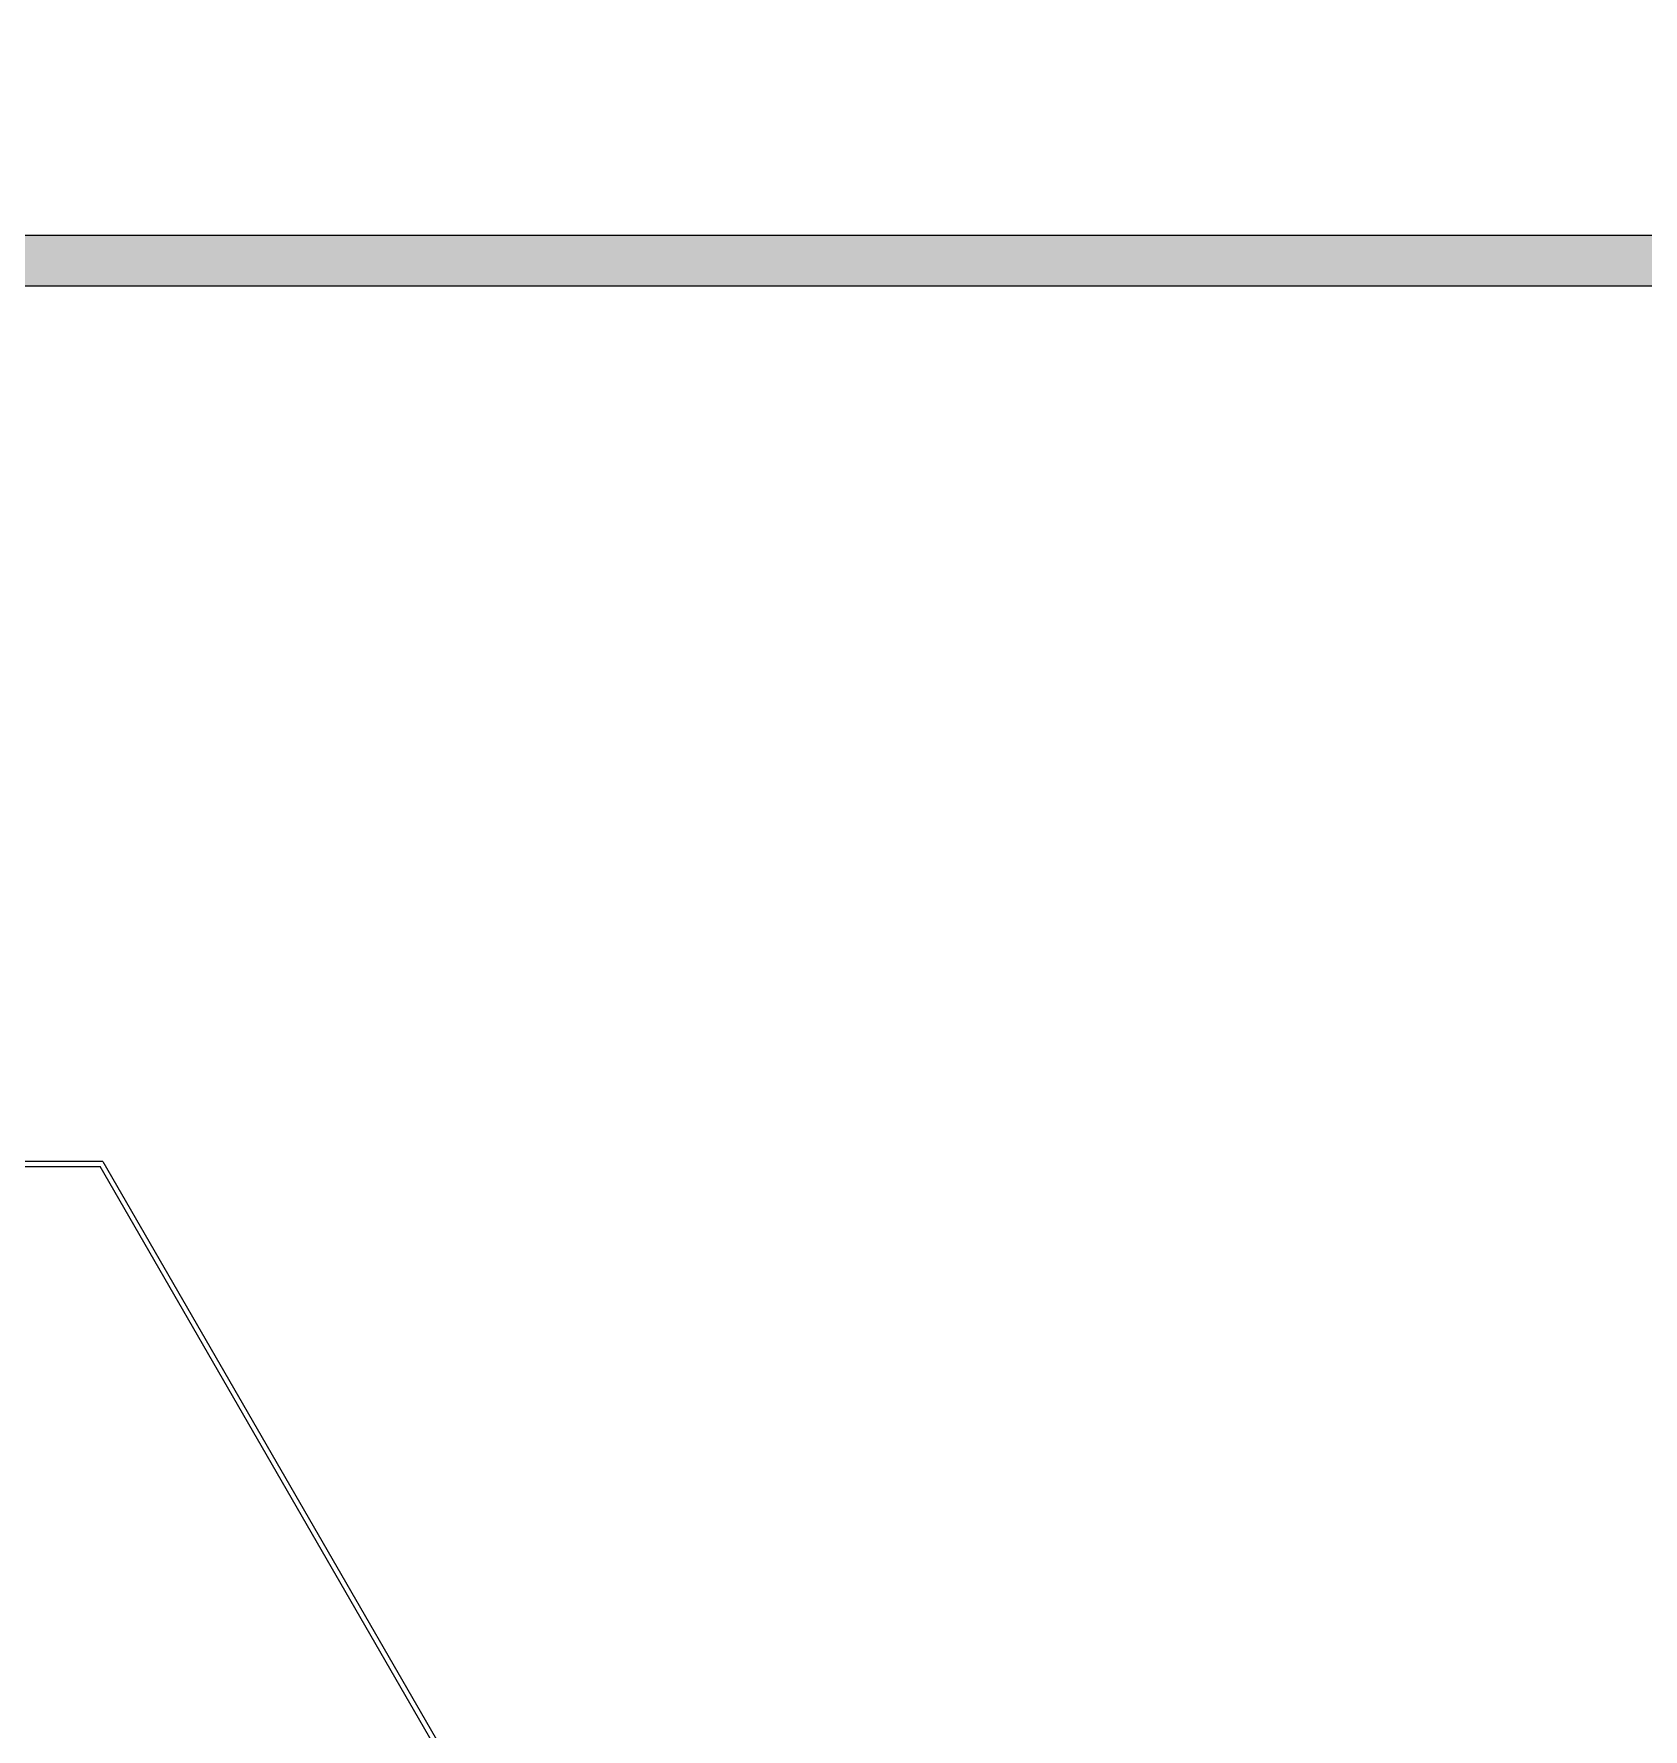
# Model space of a CAD drawing. Header units: inches. Extents: x 734146 to 834146, y 204695 to 304695.
# Drawn here: x 797954 to 801116, y 236583 to 239913 of the extents above; entities that cross this region are included whole.
import ezdxf

# ---------------------------------------------------------------- set-up
doc = ezdxf.new("R2010")
doc.units = ezdxf.units.IN
doc.header["$MEASUREMENT"] = 0

# ---------------------------------------------------------------- blocks, each defined once
blk = doc.blocks.new('*U43')
for points in [[(3869.6, 965.4), (2797.1, -892.2)], [(2802.9, -902.2), (3878.7, 961.1)], [(1297.1, -895.7), (1297.1, -892.2), (2797.1, -892.2)], [(2802.9, -902.2), (1297.1, -902.2), (1297.1, -898.7)]]:
    blk.add_lwpolyline(points)
blk = doc.blocks.new('*U45')
at = {"color": 0, "linetype": 'ByBlock', "lineweight": -2, "transparency": 16777216}
blk.add_blockref('*U43', (36000, 0), dxfattribs=at)

msp = doc.modelspace()

# ---------------------------------------------------------------- hatches: boundary and pattern name
h = msp.add_hatch(color=256)
h.dxf.hatch_style = 1
h.paths.add_polyline_path([(813235.2, 251180.1), (813135.2, 251180.1), (813135.2, 240180.1), (813235.2, 240180.1)])
h.paths.add_polyline_path([(756377.6, 239518), (811377.6, 239518), (811377.6, 239418), (756377.6, 239418)])
h.paths.add_polyline_path([(813309.1, 238106.5), (813209.1, 238106.5), (813209.1, 227106.5), (813309.1, 227106.5)])
h.paths.add_polyline_path([(754462.6, 251180.1), (754362.6, 251180.1), (754362.6, 240180.1), (754462.6, 240180.1)])
h.paths.add_polyline_path([(754536.5, 238106.5), (754436.5, 238106.5), (754436.5, 227106.5), (754536.5, 227106.5)])
h.paths.add_polyline_path([(754536.5, 225027.1), (754436.5, 225027.1), (754436.5, 214027.1), (754536.5, 214027.1)])
h.paths.add_polyline_path([(756451.5, 226444.4), (811451.5, 226444.4), (811451.5, 226344.4), (756451.5, 226344.4)])
h.paths.add_polyline_path([(813309.1, 225027.1), (813209.1, 225027.1), (813209.1, 214027.1), (813309.1, 214027.1)])
h.paths.add_polyline_path([(756451.5, 213365), (811451.5, 213365), (811451.5, 213265), (756451.5, 213265)])

# ---------------------------------------------------------------- linework, layer by layer
msp.add_lwpolyline([(756377.6, 239518), (811377.6, 239518), (811377.6, 239418), (756377.6, 239418)], close=True)
msp.add_circle((784146.5, 254695.1), 50000)

# ---------------------------------------------------------------- block references
at = {"xscale": -1, "rotation": 180}
msp.add_blockref('*U45', (759287.3, 236795.9), dxfattribs=at)

doc.saveas('drawing.dxf')
